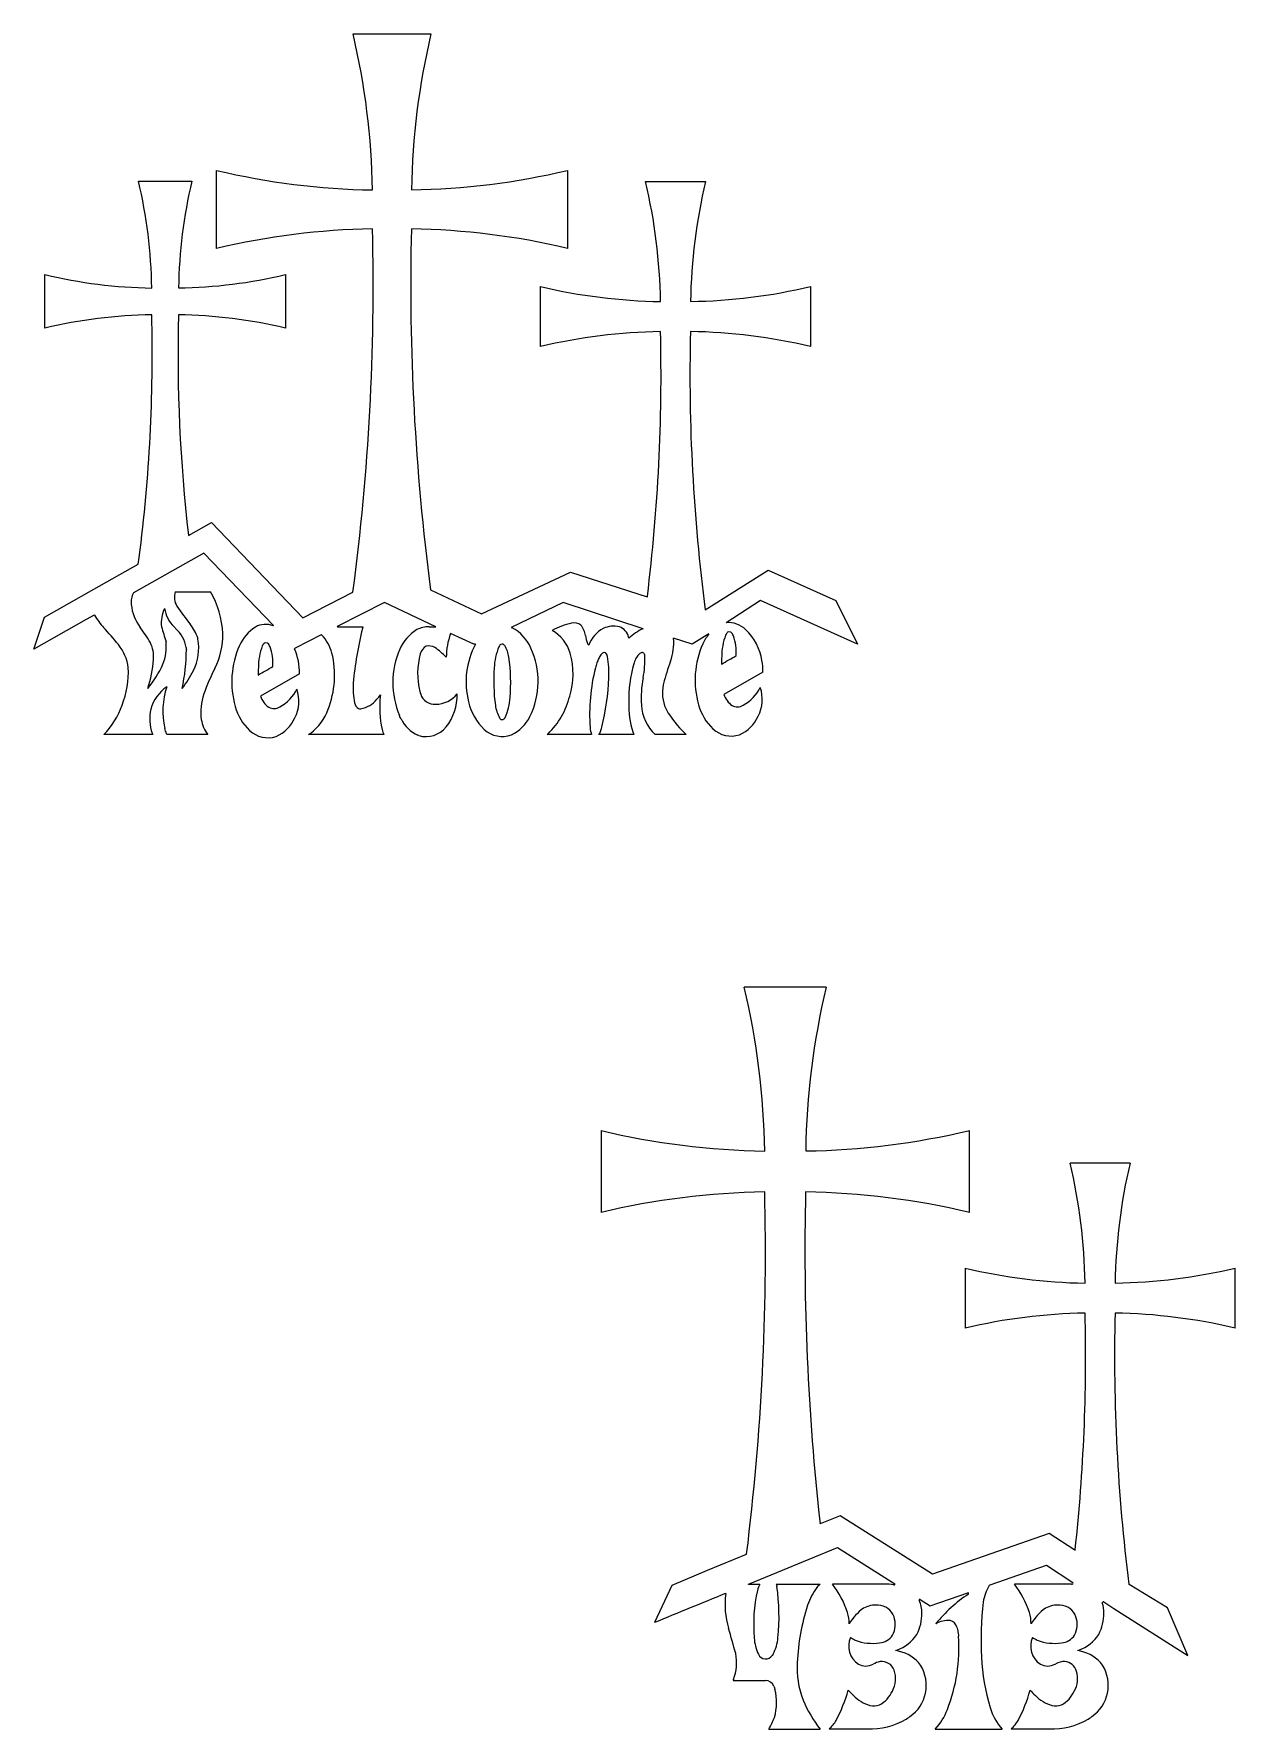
# Model space of a CAD drawing. Extents: x 17.4 to 36, y 5.3 to 31.6.
import ezdxf

# ---------------------------------------------------------------- set-up
doc = ezdxf.new("R2010")
doc.units = 0
doc.linetypes.add('0', pattern=[0])
doc.layers.add('1', color=7, linetype='0')

msp = doc.modelspace()

# ---------------------------------------------------------------- linework, layer by layer
at = {"layer": '1'}
for p, q in [((22.340029, 31.55707), (23.547379, 31.55707)), ((20.226658, 28.235407), (20.22666, 29.44276)), ((25.660515, 29.443296), (25.660515, 28.235947)), ((19.016451, 29.279072), (19.844593, 29.279072)), ((26.871479, 29.271791), (27.800695, 29.271791)), ((17.56686, 27.000692), (17.56686, 27.828833)), ((21.294024, 27.829201), (21.294024, 27.001062)), ((25.244963, 26.715334), (25.244965, 27.64455)), ((29.427032, 27.644968), (29.427032, 26.715748)), ((19.789886, 23.790091), (20.149305, 23.988438)), ((20.149305, 23.988438), (21.561934, 22.516951)), ((20.031586, 23.517561), (18.940535, 22.901646)), ((19.010771, 23.345716), (19.028889, 23.44972)), ((21.106556, 22.397799), (20.031586, 23.517561)), ((18.324659, 22.958397), (19.010771, 23.345716)), ((24.328331, 22.575809), (25.711529, 23.223265)), ((25.711529, 23.223265), (26.89423, 22.840626)), ((27.797619, 22.635715), (28.772223, 23.252693)), ((28.772223, 23.252693), (29.818682, 22.780764)), ((17.562107, 22.522816), (18.324659, 22.958397)), ((19.587862, 22.918718), (20.132746, 22.918718)), ((21.561934, 22.516951), (22.338425, 22.913456)), ((23.541821, 22.946892), (24.328331, 22.575809)), ((26.89423, 22.840626), (26.899698, 22.844292)), ((22.827412, 22.752388), (22.095892, 22.378845)), ((23.624687, 22.376913), (22.827412, 22.752388)), ((25.593809, 22.752388), (24.7882, 22.366074)), ((26.833965, 22.344957), (25.593809, 22.752388)), ((28.654505, 22.781816), (28.117958, 22.439024)), ((30.155422, 22.104933), (28.654505, 22.781816)), ((29.818682, 22.780764), (30.155422, 22.104933)), ((17.396921, 22.02726), (17.562107, 22.522816)), ((18.20694, 22.48752), (17.396921, 22.02726)), ((18.328978, 22.556412), (18.20694, 22.48752)), ((18.337048, 22.554073), (18.328978, 22.556412)), ((19.565685, 22.379061), (19.574524, 22.369558)), ((19.574524, 22.369558), (19.583473, 22.360134)), ((19.583473, 22.360134), (19.592539, 22.350784)), ((21.104139, 22.392223), (21.106556, 22.397799)), ((22.095892, 22.378845), (22.098221, 22.373835)), ((22.098221, 22.373835), (22.494528, 22.373837)), ((22.494528, 22.373837), (22.485764, 22.350935)), ((23.519958, 22.376913), (23.624687, 22.376913)), ((24.7882, 22.366074), (24.804649, 22.359106)), ((19.756561, 22.054291), (19.758177, 22.03867)), ((19.938658, 22.186159), (19.93416, 22.203564)), ((20.94215, 22.092627), (20.935078, 22.078901)), ((20.949425, 22.10424), (20.94215, 22.092627)), ((20.956907, 22.113743), (20.949425, 22.10424)), ((20.96459, 22.121136), (20.956907, 22.113743)), ((20.980566, 22.129583), (20.96459, 22.121136)), ((21.016754, 22.121496), (20.980566, 22.129583)), ((21.846268, 22.251377), (21.444214, 22.046072)), ((21.854591, 22.251026), (21.846268, 22.251377)), ((24.210611, 22.104933), (23.849756, 22.269442)), ((24.238138, 22.107149), (24.210611, 22.104933)), ((24.60903, 22.078876), (24.601051, 22.065584)), ((24.617083, 22.08975), (24.60903, 22.078876)), ((24.691526, 22.083702), (24.683573, 22.09284)), ((25.974165, 22.115509), (25.979769, 22.106298)), ((25.979769, 22.106298), (25.992561, 22.090618)), ((26.609776, 22.214109), (26.614408, 22.198362)), ((27.595034, 22.104933), (27.307251, 22.19804)), ((27.854429, 22.267157), (27.595034, 22.104933)), ((28.119543, 22.261406), (28.112467, 22.247681)), ((28.12682, 22.273022), (28.119543, 22.261406)), ((28.134296, 22.282524), (28.12682, 22.273022)), ((28.141979, 22.289915), (28.134296, 22.282524)), ((28.157955, 22.298363), (28.141979, 22.289915)), ((28.194143, 22.290276), (28.157955, 22.298363)), ((19.758177, 22.03867), (19.759331, 22.022585)), ((21.444214, 22.046072), (21.433826, 22.035885)), ((26.111853, 21.79701), (26.105759, 21.778296)), ((26.118071, 21.81498), (26.111853, 21.79701)), ((26.124422, 21.832199), (26.118071, 21.81498)), ((26.130901, 21.848671), (26.124422, 21.832199)), ((26.137505, 21.864393), (26.130901, 21.848671)), ((26.144238, 21.87937), (26.137505, 21.864393)), ((26.151104, 21.893597), (26.144238, 21.87937)), ((26.160357, 21.911041), (26.151104, 21.893597)), ((26.169649, 21.926432), (26.160357, 21.911041)), ((26.178978, 21.939774), (26.169649, 21.926432)), ((26.188349, 21.951063), (26.178978, 21.939774)), ((26.197754, 21.960297), (26.188349, 21.951063)), ((26.207195, 21.96748), (26.197754, 21.960297)), ((26.216681, 21.97261), (26.207195, 21.96748)), ((26.235758, 21.976715), (26.216681, 21.97261)), ((26.250719, 21.972776), (26.235758, 21.976715)), ((26.694633, 21.818113), (26.688335, 21.80015)), ((26.793175, 21.96979), (26.784109, 21.964401)), ((26.861633, 21.924572), (26.858974, 21.938406)), ((21.512196, 21.64732), (20.908819, 21.302536)), ((26.099796, 21.758831), (26.093958, 21.738617)), ((26.105759, 21.778296), (26.099796, 21.758831)), ((28.689587, 21.673969), (28.08621, 21.329185)), ((22.76543, 21.321007), (22.761292, 21.298208)), ((23.373346, 21.376034), (23.377979, 21.361334)), ((23.377979, 21.361334), (23.382952, 21.347097)), ((23.382952, 21.347097), (23.388262, 21.333321)), ((27.150251, 21.496284), (27.146978, 21.479033)), ((22.426888, 21.110117), (22.438776, 21.106665)), ((22.438776, 21.106665), (22.451431, 21.105515)), ((22.451431, 21.105515), (22.46279, 21.105978)), ((23.067928, 20.983791), (23.059525, 21.001751)), ((27.18433, 21.108032), (27.193771, 21.088768)), ((19.430286, 20.7817), (19.424477, 20.802061)), ((19.436598, 20.761848), (19.430286, 20.7817)), ((19.443417, 20.7425), (19.436598, 20.761848)), ((19.450737, 20.723658), (19.443417, 20.7425)), ((23.076612, 20.966255), (23.067928, 20.983791)), ((23.085583, 20.949142), (23.076612, 20.966255)), ((24.682035, 20.952448), (24.689762, 20.961586)), ((24.689762, 20.961586), (24.697386, 20.972757)), ((26.161674, 20.727604), (26.167576, 20.740351)), ((26.167576, 20.740351), (26.173374, 20.754166)), ((26.173374, 20.754166), (26.179077, 20.769049)), ((26.179077, 20.769049), (26.184673, 20.785)), ((26.184673, 20.785), (26.190168, 20.802021)), ((26.190168, 20.802021), (26.19556, 20.820112)), ((26.674572, 20.746744), (26.682722, 20.725594)), ((19.236921, 20.705317), (18.4827, 20.705317)), ((19.230087, 20.726885), (19.236921, 20.705317)), ((19.458567, 20.705317), (19.450737, 20.723658)), ((20.089649, 20.705317), (19.458567, 20.705317)), ((21.651033, 20.705317), (21.667883, 20.716436)), ((22.817764, 20.705317), (21.651033, 20.705317)), ((21.667883, 20.716436), (21.684334, 20.728014)), ((23.359879, 20.690695), (23.343546, 20.696531)), ((25.34609, 20.705317), (25.360655, 20.718279)), ((26.03566, 20.705317), (25.34609, 20.705317)), ((26.149565, 20.705317), (26.155668, 20.715927)), ((26.691372, 20.705317), (26.149565, 20.705317)), ((26.155668, 20.715927), (26.161674, 20.727604)), ((26.682722, 20.725594), (26.691372, 20.705317)), ((27.500998, 20.705317), (27.020761, 20.705317)), ((27.479939, 20.726898), (27.500998, 20.705317)), ((29.66901, 16.794098), (28.401373, 16.794098)), ((26.182486, 14.574224), (26.182486, 13.306588)), ((31.887657, 13.307153), (31.887657, 14.574794)), ((34.377838, 14.071302), (33.448624, 14.071302)), ((31.822107, 12.444061), (31.822107, 11.514845)), ((36.004173, 11.515259), (36.004173, 12.444479)), ((29.575241, 8.483955), (29.574173, 8.490001)), ((29.577682, 8.48182), (29.575241, 8.483955)), ((29.886862, 8.607428), (29.577682, 8.48182)), ((31.318928, 7.705029), (29.886862, 8.607428)), ((33.123722, 8.332785), (31.318928, 7.705029)), ((33.520996, 8.077929), (33.123722, 8.332785)), ((28.4321, 8.011667), (27.827042, 7.763882)), ((28.437443, 8.017891), (28.4321, 8.011667)), ((28.46493, 7.550746), (29.847628, 8.116994)), ((29.847628, 8.116994), (30.734512, 7.556195)), ((33.524601, 8.077405), (33.520996, 8.077929)), ((33.527321, 8.079825), (33.524601, 8.077405)), ((27.827042, 7.763882), (27.281359, 7.531484)), ((32.210297, 7.538285), (33.084488, 7.842351)), ((33.084488, 7.842351), (33.492527, 7.578125)), ((27.281359, 7.531484), (27.011703, 6.953971)), ((28.112684, 7.405267), (28.114246, 7.402788)), ((28.463879, 7.548612), (28.46493, 7.550746)), ((28.465549, 7.546918), (28.463879, 7.548612)), ((28.641109, 7.546918), (28.465549, 7.546918)), ((29.576347, 7.546918), (28.89674, 7.546918)), ((28.89674, 7.546918), (28.900175, 7.537375)), ((28.900175, 7.537375), (28.903357, 7.52656)), ((28.903357, 7.52656), (28.906284, 7.514472)), ((30.583591, 7.550036), (29.766819, 7.550036)), ((31.279694, 7.214596), (31.864941, 7.416824)), ((32.193649, 7.526915), (32.201248, 7.533661)), ((32.201248, 7.533661), (32.210297, 7.538285)), ((33.402386, 7.550036), (32.585613, 7.550036)), ((34.360329, 7.549266), (34.359982, 7.551302)), ((34.361897, 7.545456), (34.360329, 7.549266)), ((34.956017, 7.181342), (34.361897, 7.545456)), ((31.126324, 7.31124), (31.279694, 7.214596)), ((33.970768, 7.273794), (34.124207, 7.175362)), ((34.124207, 7.175362), (35.27187, 6.442802)), ((35.27187, 6.442802), (34.956017, 7.181342)), ((31.693714, 6.882903), (31.698788, 6.866061)), ((31.698788, 6.866061), (31.703453, 6.848149)), ((31.703453, 6.848149), (31.707714, 6.829168)), ((31.707714, 6.829168), (31.711571, 6.809117)), ((31.711571, 6.809117), (31.715019, 6.787995)), ((31.715019, 6.787995), (31.718063, 6.765804)), ((31.718063, 6.765804), (31.720703, 6.742543)), ((28.847553, 6.464818), (28.83382, 6.445887)), ((30.745697, 6.521278), (30.766602, 6.529524)), ((30.769157, 6.516525), (30.745697, 6.521278)), ((30.79192, 6.511333), (30.769157, 6.516525)), ((33.215336, 6.311413), (33.224689, 6.315526)), ((33.564491, 6.521278), (33.585396, 6.529524)), ((33.587952, 6.516525), (33.564491, 6.521278)), ((33.610714, 6.511333), (33.587952, 6.516525)), ((28.234791, 6.074469), (28.22649, 6.056778)), ((28.22649, 6.056778), (28.731516, 6.056778)), ((28.857771, 5.968711), (28.867638, 5.945318)), ((28.867638, 5.945318), (28.876186, 5.919172)), ((28.781395, 5.305473), (29.576347, 5.305473)), ((29.716942, 5.308591), (30.306141, 5.308591)), ((30.909447, 5.459584), (30.929516, 5.472248)), ((30.929516, 5.472248), (30.948921, 5.485335)), ((30.948921, 5.485335), (30.967663, 5.498847)), ((31.360146, 5.305473), (32.395142, 5.305473)), ((32.535736, 5.308591), (33.124935, 5.308591)), ((33.728241, 5.459584), (33.748314, 5.472248)), ((33.748314, 5.472248), (33.767715, 5.485335)), ((33.767715, 5.485335), (33.786461, 5.498847))]:
    msp.add_line(p, q, dxfattribs=at)
for centre, radius, start, end in [((11.410595, 28.967138), 11.232109, 0.886502, 13.331388), ((34.521202, 28.959133), 11.277148, 166.681035, 179.068982), ((22.824648, 40.416786), 11.277357, -103.318975, -90.931255), ((23.07634, 40.340942), 11.19985, -89.134363, -76.659767), ((11.519982, 27.502619), 7.704078, 0.886376, 13.331577), ((27.371542, 27.497124), 7.735005, 166.680873, 179.069092), ((18.459795, 27.278479), 8.644635, 0.886624, 13.331444), ((36.246708, 27.272306), 8.679462, 166.681158, 179.068813), ((22.824593, 17.261663), 11.27707, 90.930998, 103.319042), ((-13.510657, 27.664579), 36.162548, -7.549485, 1.382781), ((59.577591, 27.66732), 36.343627, 178.628427, -172.537149), ((23.071054, 17.309088), 11.229495, 76.667919, 89.115625), ((19.348814, 35.355824), 7.735047, -103.31909, -90.930952), ((19.521481, 35.304222), 7.682308, -89.134242, -76.659913), ((27.244444, 36.090446), 8.679348, -103.318975, -90.931154), ((27.438185, 36.031834), 8.619457, -89.134444, -76.659394), ((19.348814, 19.473701), 7.735047, 90.930952, 103.31909), ((-5.67427, 26.610641), 24.904567, -7.291724, 1.373795), ((44.523663, 26.61054), 24.894068, 178.625387, -173.494525), ((19.517859, 19.506052), 7.702593, 76.668004, 89.115522), ((27.244377, 18.269884), 8.678899, 90.930762, 103.319237), ((-0.832186, 26.277679), 27.943614, -7.057676, 1.373818), ((55.536369, 26.27821), 27.976884, 178.628897, -172.519044), ((27.434105, 18.30616), 8.642507, 76.667835, 89.115646), ((19.174238, 22.763573), 0.271443, 149.425243, -170.810762), ((19.830557, 22.831543), 0.257876, 160.241837, -147.671002), ((18.867865, 22.194906), 1.457336, 2.989412, 29.779797), ((19.594284, 22.782866), 0.690851, -174.797704, -142.957486), ((19.867916, 22.439688), 0.497764, 153.713005, -172.777299), ((19.890341, 22.72291), 0.472899, -172.371328, -133.355411), ((26.000223, 27.227108), 7.832842, -144.635397, -142.091094), ((19.36027, 23.156353), 1.187318, -149.518463, -138.093875), ((15.497049, 19.539141), 4.105348, 38.590505, 43.466404), ((17.323189, 21.054806), 2.162936, 29.675575, 37.339019), ((23.425007, 23.477854), 4.197795, -164.798132, -161.509494), ((19.260269, 21.973354), 0.502848, 9.262385, 48.64099), ((19.257603, 21.974401), 0.714315, 18.712165, 38.037812), ((21.169653, 21.828806), 0.642204, 122.189853, 156.356996), ((20.987186, 22.085926), 0.327866, 69.10174, 119.13994), ((28.301405, 20.934132), 5.985734, 166.308339, 174.531539), ((23.671827, 21.763357), 0.66305, 121.055138, 156.368523), ((23.515182, 21.977007), 0.399935, 89.315758, 117.617755), ((24.506426, 21.790916), 0.641698, 23.392512, 62.306538), ((26.006023, 21.244843), 1.220186, 103.29517, 118.375812), ((25.118465, 21.788046), 0.613151, 17.156612, 59.882812), ((25.762625, 22.257544), 0.178698, 53.586936, 102.016846), ((25.633366, 22.199869), 0.309802, 7.261745, 40.568657), ((26.436678, 21.935797), 0.470329, 117.966858, 160.78117), ((26.377131, 21.988131), 0.397173, 76.931714, 113.916892), ((26.383886, 22.157438), 0.23289, 14.083702, 69.108163), ((27.114691, 21.686798), 0.715528, 113.099759, 134.361182), ((28.15382, 22.052485), 0.388199, 45.72101, 95.300554), ((27.8414, 21.721348), 0.843427, 8.972963, 46.231008), ((18.155262, 21.652794), 0.709259, 7.435672, 39.073484), ((18.793039, 21.920885), 0.457753, -6.236923, 26.572311), ((18.711643, 22.069008), 0.736368, -21.773382, 6.043403), ((19.136471, 22.046772), 0.814207, -25.496121, 9.857234), ((19.147041, 22.255449), 1.176278, -26.477383, 0.753023), ((21.839817, 21.525833), 1.377647, 155.991774, -163.849042), ((21.891226, 21.730299), 1.017715, 159.968633, 179.195901), ((20.930449, 22.019495), 0.133615, 20.194766, 49.764649), ((20.250866, 21.794338), 0.849465, -2.234173, 18.624), ((21.376156, 21.79414), 0.661548, 15.334906, 43.680174), ((23.562307, 21.915783), 0.18395, 119.777006, 167.146224), ((23.512556, 21.891634), 0.188461, 59.963031, 102.753218), ((23.035805, 21.206495), 1.022612, 42.91709, 56.050703), ((24.946688, 21.885723), 1.16211, 160.719606, 179.156439), ((25.336088, 21.521662), 1.244303, 151.931001, -165.688711), ((25.380939, 21.719145), 0.853373, 156.048403, 178.655497), ((24.6514, 22.068224), 0.04051, 37.42023, 147.900819), ((24.279902, 21.835484), 0.480674, 8.508574, 31.090866), ((26.482786, 22.319675), 0.548069, -171.538384, -158.128901), ((26.502195, 22.131927), 0.807766, -21.011372, 4.694691), ((29.017241, 21.552479), 1.37768, 155.99221, -163.849515), ((28.487988, 21.767122), 0.807112, 141.717815, 154.625012), ((29.068953, 21.899021), 1.018051, 159.972116, 179.192946), ((28.107855, 22.188282), 0.133598, 20.193954, 49.768156), ((27.428329, 21.963135), 0.849392, -2.235397, 18.624464), ((17.614775, 21.955433), 1.635481, -19.128126, -2.953821), ((17.837681, 22.508871), 1.713217, -39.483338, -24.593734), ((16.920866, 22.031763), 2.83848, -12.456338, -0.185265), ((20.561329, 21.657726), 0.950924, -0.627033, 23.43291), ((20.611309, 21.62789), 1.443739, -21.491077, 13.670225), ((24.261879, 21.509777), 1.305276, 156.553237, -157.094669), ((24.510363, 21.647612), 1.168999, 164.668182, -166.566509), ((22.009912, 21.51379), 2.773333, -4.872223, 8.142713), ((23.964268, 21.530155), 1.243057, -26.014452, 24.502328), ((24.576866, 21.646841), 1.172567, -17.210219, 15.942656), ((26.182964, 21.897331), 0.101403, 9.270974, 48.074067), ((24.508003, 21.638424), 1.796253, -1.680322, 8.814282), ((28.547714, 21.256926), 1.937107, 163.714079, -178.435114), ((26.994293, 21.735336), 0.310883, 132.538688, 164.557888), ((26.81719, 21.935471), 0.041887, 4.018513, 124.983254), ((25.305006, 21.878658), 1.557304, -10.841057, 1.689485), ((33.409492, 19.76803), 6.493455, 161.370925, 164.564504), ((24.866571, 27.610926), 6.62604, -61.323235, -59.02178), ((31.303528, 21.720259), 3.258253, 176.602343, 178.639302), ((27.658978, 21.6772), 1.030614, -0.179627, 9.815521), ((17.41791, 21.682499), 1.441984, -21.202878, 2.46754), ((17.835304, 22.815834), 2.323573, -36.936955, -28.804152), ((23.341209, 20.140587), 3.520941, 153.146893, 160.1376), ((17.685995, 27.447924), 6.632635, -61.323072, -59.023871), ((24.162348, 21.549866), 3.294496, 176.611652, 178.626203), ((27.277298, 21.530848), 2.757377, 175.667154, -172.256777), ((29.005901, 21.016544), 3.000134, 166.07331, -176.140433), ((22.271038, 21.763733), 4.036372, -13.519685, -2.527229), ((28.430515, 21.268629), 1.6272, 168.761754, -176.329061), ((19.828159, 20.918894), 0.64654, 125.198314, 163.823676), ((20.590639, 21.069332), 1.196398, 161.587491, -167.091398), ((20.891802, 21.048653), 0.908981, 161.513721, -173.016958), ((21.234793, 21.405306), 0.34179, -162.501467, -125.928544), ((20.880707, 21.713667), 0.66474, -60.560437, -27.155), ((20.929733, 21.22716), 0.572518, -27.336686, 18.653942), ((23.456354, 21.431774), 1.115818, 176.259955, -167.943155), ((21.968058, 21.915342), 0.994504, -41.796704, -36.699638), ((24.363997, 21.134844), 1.611009, 174.179913, -167.541476), ((23.605259, 21.403938), 0.228199, -161.973483, -85.907727), ((23.621702, 21.596331), 0.42001, -90.021593, -37.700977), ((23.165615, 21.316723), 0.788733, -38.657687, 1.653193), ((24.011988, 21.305067), 0.761709, -25.866051, -2.018335), ((24.507114, 21.599794), 1.227029, -45.923724, -14.146603), ((27.740753, 21.351433), 0.60733, 167.871821, -156.373606), ((28.412197, 21.431959), 0.341804, -162.50153, -125.930758), ((28.058064, 21.740353), 0.664788, -60.559395, -27.156353), ((28.107117, 21.253813), 0.572526, -27.336931, 18.653275), ((17.571976, 21.577713), 1.261148, -43.768616, -19.295714), ((19.854589, 20.952036), 0.663849, 167.208353, -160.174299), ((21.275757, 21.341045), 0.784717, -165.352622, -133.334457), ((21.115311, 21.285479), 0.17664, -117.320407, -58.566415), ((21.172083, 21.385309), 0.833329, -52.069588, -20.097141), ((22.493654, 21.222454), 0.130681, -169.527004, -120.724819), ((22.388905, 21.511265), 0.411966, -79.668269, -38.908835), ((24.936859, 21.391344), 0.825711, -167.603401, -132.938137), ((25.141855, 21.250143), 0.603661, -171.348321, -151.964536), ((27.970341, 21.158962), 1.359758, 178.100838, -162.352761), ((27.495821, 21.206341), 0.69044, -176.521228, -133.476235), ((28.704384, 21.989277), 1.758655, -149.199909, -134.12609), ((28.453186, 21.36772), 0.784763, -165.351475, -133.335342), ((28.292698, 21.312141), 0.176653, -117.318969, -58.567617), ((20.540915, 21.03723), 0.560185, -169.811777, -143.664909), ((21.022514, 21.074297), 0.416908, -133.177676, -72.240966), ((20.924034, 21.192833), 0.562792, -66.363338, -23.963908), ((23.448574, 20.957243), 0.679255, -165.510912, -158.229717), ((23.565571, 21.18128), 0.533176, -154.190092, -114.608749), ((23.468292, 21.08123), 0.405304, -105.514799, -39.389669), ((24.650915, 21.082607), 0.404901, -133.076456, -69.300979), ((24.64967, 20.981056), 0.043198, -160.183315, -41.473656), ((24.555712, 21.234873), 0.582057, -65.830098, -25.427827), ((26.477253, 20.855692), 0.466495, -174.946693, -161.194788), ((28.199905, 21.10095), 0.416912, -133.177509, -72.241126), ((28.101416, 21.21949), 0.562803, -66.36276, -23.96448), ((16.926077, 14.074798), 11.793092, 0.886766, 13.331466), ((41.190231, 14.066516), 11.839689, 166.680777, 179.06927), ((28.910175, 26.096098), 11.84035, -103.318994, -90.93116), ((29.174498, 26.015894), 11.758402, -89.134532, -76.659225), ((25.036781, 12.077962), 8.644796, 0.886791, 13.33138), ((42.823208, 12.071916), 8.678814, 166.680811, 179.069392), ((28.910076, 1.785363), 11.839695, 90.930731, 103.319251), ((-9.128081, 12.706202), 37.856952, -7.113933, 1.388444), ((67.460236, 12.709547), 38.120314, 178.626175, -173.644889), ((29.168896, 1.834693), 11.790208, 76.667901, 89.115592), ((33.821594, 20.890024), 8.679415, -103.318922, -90.931172), ((34.015339, 20.831232), 8.619344, -89.134484, -76.659308), ((33.821526, 3.069362), 8.678932, 90.930771, 103.319211), ((5.750342, 11.077212), 27.938234, -6.1589, 1.374038), ((62.074429, 11.077141), 27.937826, 178.62579, -172.74976), ((34.011261, 3.105793), 8.642385, 76.667746, 89.115722), ((72.244392, -101.827126), 117.810539, 111.999527, 112.578216), ((29.371538, 7.23241), 1.268783, 172.282757, -163.241331), ((30.955845, 6.930673), 2.409513, 167.501417, -174.934956), ((28.963472, 7.363907), 0.37069, 150.415597, 166.231813), ((25.57472, 7.046011), 3.364338, -5.541759, 8.004036), ((30.283512, 6.928998), 0.948621, 143.006141, 161.964023), ((29.765833, 7.293171), 0.31669, 126.750479, 139.269749), ((28.631491, 6.667028), 1.438288, 17.950556, 37.874193), ((30.586044, 6.708633), 0.841407, 81.482998, 90.167025), ((30.720375, 7.551894), 0.014777, -131.111479, 16.921668), ((33.031857, 5.616107), 2.122565, 123.092889, 141.552946), ((31.863468, 7.403645), 0.013262, -44.418742, 83.625226), ((32.759563, 7.184204), 0.661596, 148.801425, 172.375307), ((31.45019, 6.666989), 1.438387, 17.950896, 37.873075), ((33.403255, 6.664268), 0.885768, 85.852898, 90.056257), ((33.473782, 7.568011), 0.0213, -107.682122, 28.348188), ((32.515507, 6.202392), 3.295908, 161.96672, 177.638917), ((29.381342, 6.929698), 0.644258, 0.551463, 16.279915), ((30.718824, 6.518736), 0.80909, 125.680884, 148.962751), ((30.439678, 6.837441), 0.389543, 84.949321, 119.660983), ((30.469677, 6.961089), 0.264418, 18.543524, 89.069214), ((30.484434, 7.084748), 0.66661, -27.96339, 1.624685), ((31.119478, 7.301493), 0.011911, 54.919094, -157.485993), ((30.795246, 7.12711), 0.356303, -3.775463, 28.465155), ((36.741421, 6.693153), 4.673587, 172.885519, -176.662571), ((32.200325, 6.929712), 0.644069, 0.550353, 16.283497), ((33.537716, 6.518646), 0.80922, 125.682756, 148.960835), ((33.258472, 6.837441), 0.389543, 84.949321, 119.660983), ((33.288471, 6.961089), 0.264418, 18.543524, 89.069214), ((33.303226, 7.084748), 0.666611, -27.963313, 1.62468), ((33.567863, 7.123932), 0.402218, -2.890695, 19.572036), ((33.963749, 7.258413), 0.016909, 65.471122, 179.120977), ((-6.468329, -3.244301), 36.071019, 15.629914, 16.278379), ((30.368788, 6.927872), 0.370634, -27.226753, 18.451872), ((31.554214, 6.6286), 0.358542, 84.336156, 121.009805), ((31.56138, 6.852597), 0.13576, 12.898728, 78.002926), ((33.187557, 6.927878), 0.370656, -27.226121, 18.449749), ((29.17671, 6.742207), 0.621443, -177.762614, -153.41839), ((28.289055, 6.769305), 0.636107, -28.598698, -4.344896), ((30.353186, 6.58977), 0.333924, 156.314606, -123.612367), ((30.285952, 7.052477), 0.406038, -125.982313, -113.96306), ((30.384018, 7.376623), 0.743264, -110.720824, -81.258637), ((30.473688, 6.914806), 0.273806, -85.121166, -34.861081), ((30.567869, 7.095693), 0.600035, -70.658282, -32.62736), ((29.096731, 6.565064), 2.629967, -21.327089, 3.869447), ((33.171982, 6.58977), 0.333925, 156.314737, -123.612639), ((33.104572, 7.052176), 0.405692, -125.987443, -113.957918), ((33.202812, 7.376623), 0.743264, -110.720824, -81.258637), ((33.292488, 6.914789), 0.273788, -85.122062, -34.859356), ((33.386665, 7.095691), 0.600033, -70.658409, -32.627343), ((27.544901, 6.334526), 0.737277, -20.65415, 10.908489), ((28.732714, 6.517161), 0.123703, -154.614342, -35.18142), ((30.580908, 6.246523), 1.361599, 176.140445, -158.811311), ((30.282673, 6.512584), 0.231163, -119.644725, -60.487968), ((30.638489, 5.82901), 0.539675, 104.476604, 116.635481), ((30.531109, 6.152033), 0.201408, 18.850528, 97.856424), ((30.686041, 5.970764), 0.550841, 35.996855, 78.918038), ((35.106785, 6.544894), 3.033553, -177.660726, -162.632225), ((33.101467, 6.512569), 0.23115, -119.646478, -60.487044), ((33.358711, 6.08958), 0.262705, 88.449822, 120.674549), ((33.347969, 6.147233), 0.20573, 14.802314, 85.022814), ((33.504837, 5.970766), 0.550839, 35.996811, 78.918195), ((28.731339, 5.921989), 0.134789, 20.281137, 89.924596), ((30.370089, 6.084719), 0.375723, -30.263366, 20.631722), ((30.629091, 5.98339), 0.591111, -55.056293, 31.758441), ((33.184856, 6.08554), 0.379616, -30.064199, 17.516003), ((33.447884, 5.98339), 0.591114, -55.055839, 31.758343), ((28.079218, 5.716935), 0.822228, -16.212606, 14.238748), ((27.796356, 6.521655), 2.29734, -28.070836, -15.514908), ((30.924513, 6.722091), 1.224952, -138.295328, -132.882355), ((30.5075, 6.235841), 0.585424, -135.361541, -105.797441), ((30.275883, 6.083001), 0.458844, -61.48706, -24.137903), ((30.61515, 6.521655), 2.29734, -28.070836, -15.514908), ((33.744625, 6.723344), 1.22677, -138.292602, -132.887779), ((33.326279, 6.235826), 0.585406, -135.361783, -105.796398), ((33.094677, 6.083001), 0.458844, -61.48706, -24.137903), ((31.288223, 6.61864), 2.157528, -156.385798, -142.508465), ((30.411327, 5.881627), 0.218441, -106.81796, -67.50177), ((30.680414, 5.932512), 0.924777, -42.690912, -20.505354), ((33.040104, 5.877561), 0.862126, -163.961246, -138.426662), ((33.230122, 5.881633), 0.218448, -106.817453, -67.50244), ((27.857018, 5.86132), 1.078628, -31.019314, -20.285178), ((29.413555, 5.662328), 0.466019, -49.381599, -28.409301), ((30.342442, 6.444325), 1.136314, -91.830678, -60.067047), ((32.232349, 5.662328), 0.466019, -49.381599, -28.409301), ((33.161236, 6.444325), 1.136314, -91.830678, -60.067047)]:
    msp.add_arc(centre, radius, start, end, dxfattribs=at)

doc.saveas('drawing.dxf')
